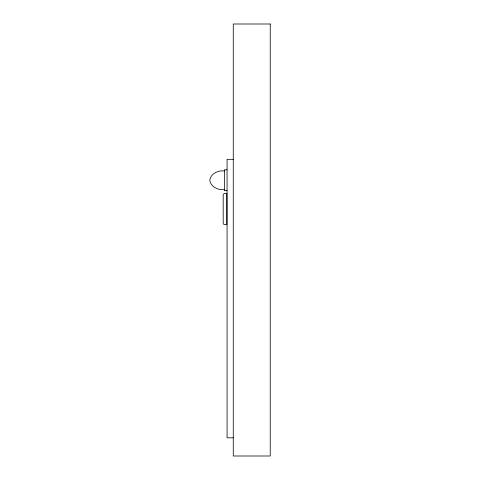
<?xml version="1.0" encoding="UTF-8"?>
<svg xmlns="http://www.w3.org/2000/svg" width="480" height="480" viewBox="0 0 480 480"><rect width="100%" height="100%" fill="white"/><g stroke="black" fill="none" stroke-linecap="round" stroke-linejoin="round"><path stroke-width="0.72" d="M223.278 194.388L224.19 193.566L226.806 193.518L226.806 224.634L224.19 224.592L223.278 223.77M224.376 189.546C218.214 190.41 210.75 186.888 209.76 180.252C210.75 173.61 218.214 170.088 224.376 170.952M233.262 159.324L227.064 159.324L227.064 437.82L233.262 437.82M227.064 169.836L224.376 169.836L224.376 190.662L227.064 190.662M223.188 194.922L223.188 223.236M270.24 24L233.262 24L233.262 456L270.24 456L270.24 24"/></g></svg>
